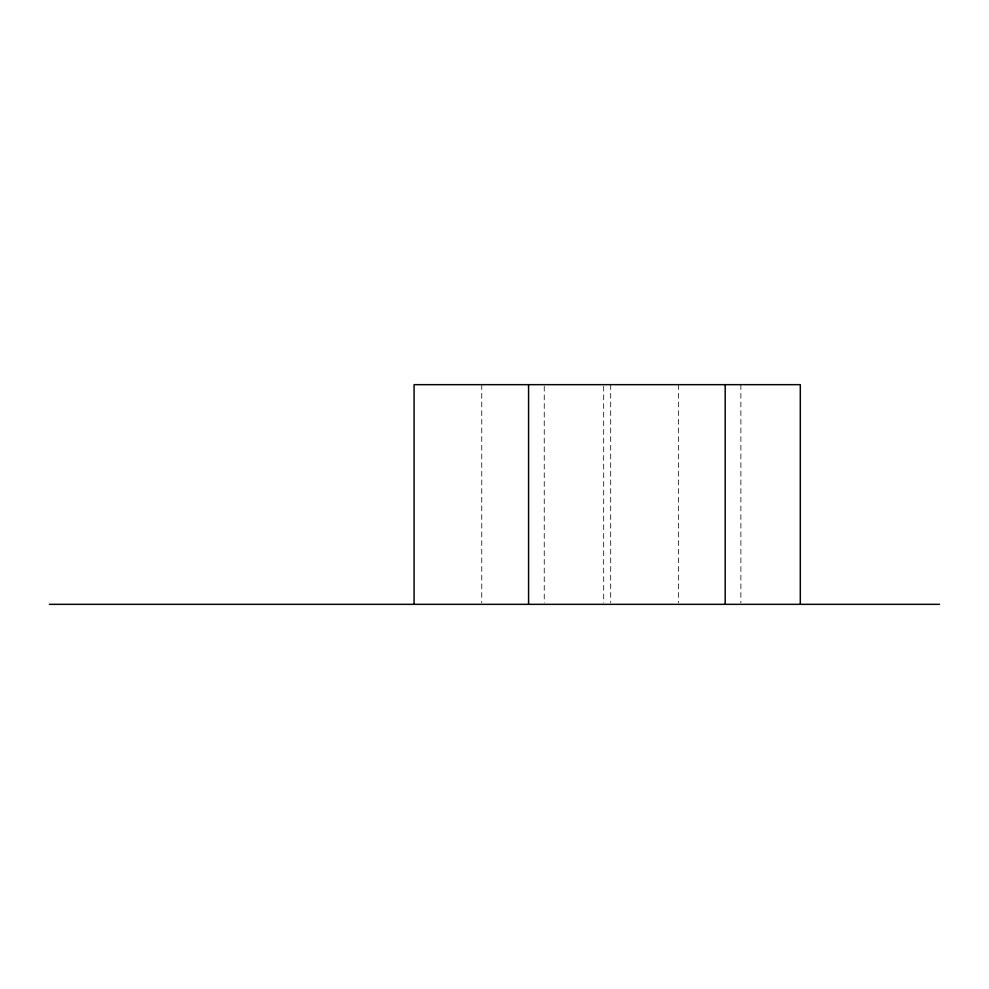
<?xml version="1.0" encoding="UTF-8"?>
<svg xmlns="http://www.w3.org/2000/svg" width="989" height="989" viewBox="0 0 989 989"><rect width="100%" height="100%" fill="white"/><g stroke="black" fill="none" stroke-linecap="round" stroke-linejoin="round"><path stroke-width="0.74" stroke-dasharray="4.95 3.71" d="M740.872 384.659L740.872 602.808M678.38 384.659L678.38 602.808M610.695 384.659L610.695 602.808M603.686 386.192L603.686 602.808M544.247 386.192L544.247 602.808M481.754 384.659L481.754 602.808"/><path stroke-width="1.48" d="M49.45 604.341L939.55 604.341M800.299 604.341L800.299 384.659L414.07 384.659L414.07 604.341M725.197 384.659L725.197 604.341M528.571 384.659L528.571 604.341"/></g></svg>
